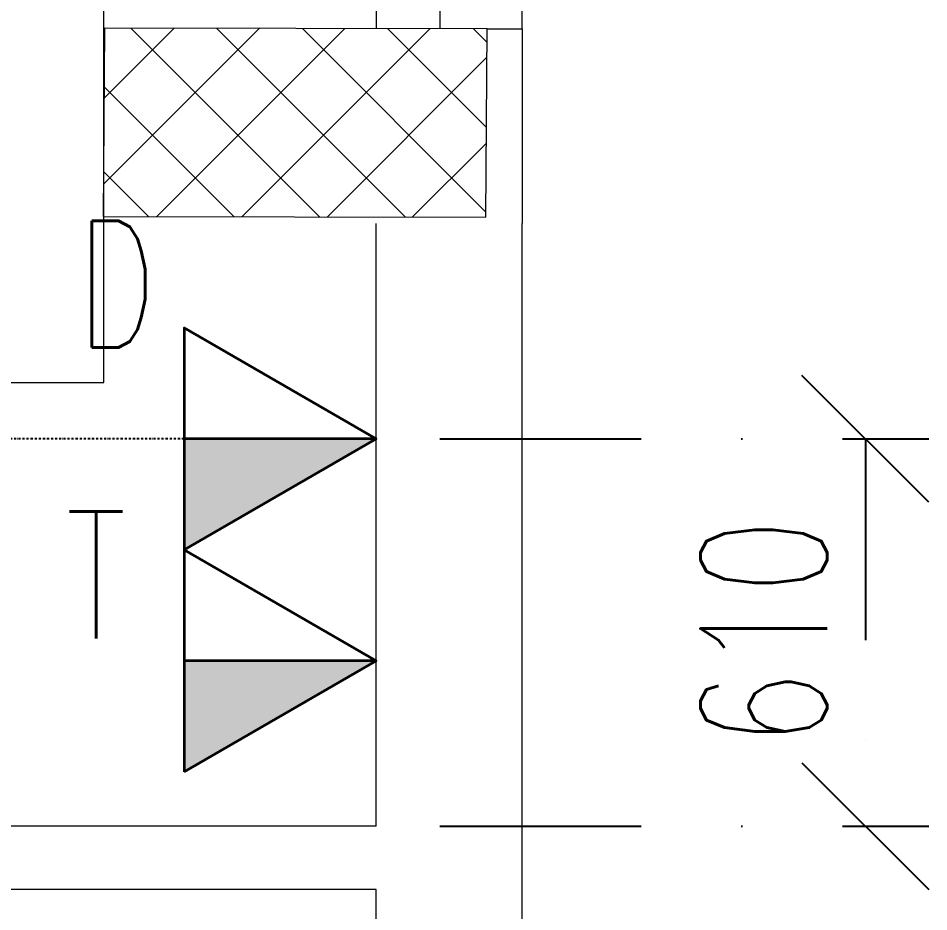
# Model space of a CAD drawing. Header units: inches. Extents: x -12418 to 57169, y -29325 to 19878.
# Drawn here: x 48253 to 49689, y -6982 to -5574 of the extents above; entities that cross this region are included whole.
import ezdxf

# ---------------------------------------------------------------- set-up
doc = ezdxf.new("R2010")
doc.units = ezdxf.units.IN
doc.header["$LTSCALE"] = 25
doc.header["$MEASUREMENT"] = 0
doc.linetypes.add('00-Ground Floor$0$HIDDEN', pattern=[9.525, 6.35, -3.175])
doc.linetypes.add('DASHDOT', pattern=[25.4, 12.7, -6.35, 0, -6.35])
doc.layers.get('0').update_dxf_attribs({"color": 8})
doc.layers.get('Defpoints').update_dxf_attribs({"color": 8})
for name, color, linetype, lineweight in [('00-Ground Floor$0$Aluminum', 251, 'Continuous', 5), ('00-Ground Floor$0$C-HYDR-CTCH', 251, 'Continuous', 5), ('00-Ground Floor$0$Hatch', 254, 'Continuous', 5), ('00-Ground Floor$0$LOADING', 253, 'Continuous', 5), ('00-Ground Floor$0$Proj', 251, 'Continuous', 5), ('00-Ground Floor$0$Walls', 251, 'Continuous', 5), ('E-LITE-CLNG-CNDT', 6, 'DASHDOT', 35), ('T-DATA-CLNG-COND', 51, 'DASHDOT', 25), ('T-DATA-DEVC-TYPE', 2, 'Continuous', 25), ('T-DATA-DIM', 251, 'DASHDOT', 25), ('T-DATA-DIM @ 100', 251, 'DASHDOT', 25), ('T-DATA-WALL @ 100', 33, 'Continuous', 35)]:
    doc.layers.add(name, color=color, linetype=linetype, lineweight=lineweight)
doc.styles.add('DC_Simplex', font='SIMPLEX.shx', dxfattribs={"width": 0.7})
doc.dimstyles.new('DevCad-MM', dxfattribs={"dimscale": 0.01, "dimtxt": 2, "dimasz": 2, "dimexe": 1, "dimexo": 1, "dimgap": 0.6, "dimtad": 1, "dimdec": 0, "dimrnd": 10, "dimzin": 1, "dimdsep": 46, "dimtxsty": 'DC_Simplex', "dimblk1": 'OBLIQUE', "dimblk2": 'OBLIQUE', "dimsah": 1, "dimcen": 3, "dimclrd": 256, "dimclre": 256, "dimclrt": 45, "dimadec": 0, "dimazin": 0, "dimtfac": 1, "dimtdec": 0, "dimtix": 1, "dimtmove": 2, "dimatfit": 2, "dimldrblk": 'OBLIQUE', "dimfxl": 1, "dimtolj": 1, "dimtzin": 0, "dimarcsym": 0})

# ---------------------------------------------------------------- blocks, each defined once
blk = doc.blocks.new('00-Ground Floor$0$GF21043-P')
at = {"color": 0}
for p, q in [((0.8, 0), (0.8, 0.75)), ((-0.8, 0), (0.8, 0))]:
    blk.add_line(p, q, dxfattribs=at)
blk = doc.blocks.new('00-Ground Floor')
at = {"layer": '00-Ground Floor$0$Hatch'}
h = blk.add_hatch(dxfattribs=at)
h.set_pattern_fill('ANSI37', color=256, scale=30)
h.set_pattern_definition([(45, (-1981.42, -13099.68), (-67.35192, 67.35192), []), (135, (-1981.42, -13099.68), (-67.35192, -67.35192), [])])
h.paths.add_polyline_path([(48971.2, 8818.2), (48367.3, 8810.1), (48371.2, 8521.7), (48975.1, 8529.8)])
h.paths.add_polyline_path([(41810.5, 8810.5), (41227, 8805), (41207, 8513.7), (41790.5, 8519.1)])
h.paths.add_polyline_path([(27433.5, 8803.1), (26834.4, 8799), (26828.7, 8506), (27427.8, 8510)])
h.paths.add_polyline_path([(34618.7, 8805.3), (34017.5, 8797.8), (34009.3, 8512.1), (34610.5, 8519.6)])
h.paths.add_polyline_path([(20214.3, 8812.4), (19607.8, 8790.5), (19622.4, 8498), (20228.8, 8519.8)])
h.paths.add_polyline_path([(13477.7, 8802), (12255.7, 8825.9), (12249.3, 8529.8), (13471.3, 8505.8)])
h.paths.add_polyline_path([(13491.8, 1601.9), (12276.8, 1586.2), (12263.3, 1293.7), (13478.3, 1309.4)])
h.paths.add_polyline_path([(13465.7, -5591.3), (12262.6, -5607.3), (12256.9, -5900.3), (13460, -5884.3)])
h.paths.add_polyline_path([(13484.2, -12790), (12287.5, -12801.4), (12290.4, -13095.9), (13487, -13084.4)])
h.paths.add_polyline_path([(5849.2, -12787.9), (5245.6, -12791.6), (5256.3, -13077.1), (5859.8, -13073.4)])
h.paths.add_polyline_path([(5833.8, -5589.9), (5236.9, -5588.3), (5236.8, -5889.5), (5833.6, -5891)])
h.paths.add_polyline_path([(5843.6, 1599.7), (5224.3, 1600.9), (5213.7, 1298), (5833, 1296.7)])
h.paths.add_polyline_path([(5820.3, 8779.1), (5219.7, 8793.5), (5216, 8503.9), (5816.7, 8489.4)])
h.paths.add_polyline_path([(-1378.8, 8777.2), (-1981.4, 8799.9), (-1979.5, 8511.6), (-1376.9, 8488.9)])
h.paths.add_polyline_path([(-1371.1, -5601.1), (-1973.1, -5608.1), (-1969.7, -5899.7), (-1367.7, -5892.7)])
h.paths.add_polyline_path([(-1353.5, -12795.7), (-1951.9, -12796.7), (-1947.1, -13097.4), (-1348.7, -13096.4)])
h.paths.add_polyline_path([(20233.2, -12782.5), (19627.5, -12795.4), (19633.2, -13096.6), (20238.9, -13083.7)])
h.paths.add_polyline_path([(20226.6, -5590), (19632.3, -5607.6), (19634.4, -5904.1), (20228.7, -5886.6)])
h.paths.add_polyline_path([(20217.9, 1618), (19619, 1610.4), (19623, 1310.2), (20221.9, 1317.9)])
h.paths.add_polyline_path([(27418.3, 1602.8), (26816.3, 1607.5), (26820.6, 1315.3), (27422.5, 1310.7)])
h.paths.add_polyline_path([(27422, -5579.9), (26818.1, -5597.5), (26831.6, -5897.5), (27431.7, -5876.5)])
h.paths.add_polyline_path([(27438.1, -12795.9), (26834.3, -12789.3), (26831.9, -13075), (27435.7, -13081.6)])
h.paths.add_polyline_path([(34636.6, -12785.4), (34039.3, -12800), (34048.3, -13099.7), (34645.6, -13085.1)])
h.paths.add_polyline_path([(34629.3, -5597.1), (34028, -5595.2), (34029.2, -5892.4), (34630.4, -5894.3)])
h.paths.add_polyline_path([(34592.8, 1606.7), (34012, 1611.4), (34031.7, 1321.6), (34612.5, 1316.9)])
h.paths.add_polyline_path([(41796.2, 1606), (41198.6, 1619.8), (41200.6, 1327.8), (41798.2, 1314.1)])
h.paths.add_polyline_path([(41797.2, -5592.6), (41228.8, -5600.2), (41230.6, -5894.3), (41799, -5886.7)])
h.paths.add_polyline_path([(41834.3, -12789.7), (41229, -12792.4), (41230.4, -13096.9), (41835.6, -13094.3)])
h.paths.add_polyline_path([(49008.5, -12790.2), (48420.5, -12774.1), (48407.3, -13081.4), (48995.3, -13097.4)])
h.paths.add_polyline_path([(48992.7, -5590.8), (48389.5, -5589.7), (48387.5, -5886.2), (48990.7, -5887.3)])
at = {"layer": '00-Ground Floor$0$Aluminum'}
for p, q in [((48817.9, -4090.8, 0), (48817.9, -5590.8, 0)), ((48917.9, -4090.8, 0), (48917.9, -5590.8, 0))]:
    blk.add_line(p, q, dxfattribs=at)
at = {"layer": '00-Ground Floor$0$C-HYDR-CTCH', "flags": 128}
blk.add_lwpolyline([(48387.5, -5886.2), (48990.7, -5887.3), (48992.7, -5590.8), (48389.5, -5589.7), (48387.5, -5886.2)], dxfattribs=at)
at = {"layer": '00-Ground Floor$0$Proj', "linetype": '00-Ground Floor$0$HIDDEN'}
blk.add_line((49047.9, -5590.8, 0), (49047.9, -4090.8, 0), dxfattribs=at)
at = {"layer": '00-Ground Floor$0$Walls'}
for p, q in [((48992.7, -5590.8), (49047.9, -5590.8, 0)), ((49047.9, -5590.8, 0), (49047.9, -5897.4, 0)), ((48817.9, -6847.4, 0), (48817.9, -5897.4, 0)), ((49047.9, -10097.4, 0), (49047.9, -5897.4, 0)), ((48817.9, -6847.4, 0), (46362.9, -6847.4, 0)), ((48817.9, -6947.4, 0), (46582.9, -6947.4, 0)), ((48817.9, -8747.4, 0), (48817.9, -6947.4, 0))]:
    blk.add_line(p, q, dxfattribs=at)
at = {"layer": '00-Ground Floor$0$LOADING', "extrusion": (-2.24019e-05, -2.34045e-18, 1), "xscale": 1000, "yscale": 1000, "zscale": 1000, "rotation": 359.9999999999999}
blk.add_blockref('00-Ground Floor$0$GF21043-P', (47588.3, -6148.1, -1.1), dxfattribs=at)
blk = doc.blocks.new('*U26')
blk.add_hatch(color=254).paths.add_polyline_path([(-3.031, 1.75), (-3.031, 0), (0, 0)])
blk.add_line((0, 0), (-3.031, 0))
blk.add_lwpolyline([(-3.031, 1.75), (0, 0), (-3.031, -1.75)], close=True)
at = {"layer": 'T-DATA-DEVC-TYPE', "style": 'DC_Simplex', "width": 0.7, "flags": 8}
blk.add_attdef('DC_TYPE', (2.682, 5.634), '', height=2, rotation=360, dxfattribs=at)
blk = doc.blocks.new('_OBLIQUE')
at = {"color": 0, "linetype": 'ByBlock'}
blk.add_line((-0.5, -0.5), (0.5, 0.5), dxfattribs=at)
blk = doc.blocks.new('*D187')
at = {"layer": 'Defpoints', "color": 0, "transparency": 16777216}
for p in [(48817.9, -6236.8, 0), (48817.9, -6847.4, 0), (49589, -6847.4)]:
    blk.add_point(p, dxfattribs=at)
at = {"layer": 'T-DATA-DIM', "lineweight": -2, "transparency": 16777216}
for p, q in [((48917.9, -6236.8), (49689, -6236.8)), ((49589, -6236.8), (49589, -6847.4)), ((48917.9, -6847.4), (49689, -6847.4))]:
    blk.add_line(p, q, dxfattribs=at)
at = {"layer": 'T-DATA-DIM', "lineweight": -2, "transparency": 16777216, "xscale": 200, "yscale": 200, "zscale": 200}
for p, rotation in [((49589, -6236.8), 90), ((49589, -6847.4), 270)]:
    blk.add_blockref('_OBLIQUE', p, dxfattribs=dict(at, rotation=rotation))
at = {"layer": 'T-DATA-DIM', "color": 45, "transparency": 16777216, "insert": (49429, -6542.1), "char_height": 200, "attachment_point": 5, "rotation": 90, "style": 'DC_Simplex'}
blk.add_mtext('\\A1;610', dxfattribs=at)

msp = doc.modelspace()

# ---------------------------------------------------------------- linework, layer by layer
at = {"layer": 'T-DATA-CLNG-COND', "ltscale": 0.01, "elevation": 0}
msp.add_lwpolyline([(48514.8, -6236.9), (48216.4, -6236.9, -0.414214), (48141.4, -6161.9), (48141.4, -2697.4)], format="xyb", dxfattribs=at)

# ---------------------------------------------------------------- block references
at = {"layer": 'E-LITE-CLNG-CNDT'}
msp.add_blockref('00-Ground Floor', (0, 0), dxfattribs=at)
at = {"layer": 'T-DATA-WALL @ 100'}
ref = msp.add_blockref('*U26', (48817.9, -6236.8, 0), dxfattribs=dict(at, xscale=-100, yscale=100, zscale=100, rotation=180))
ref.add_attrib('DC_TYPE', 'D', (48345.4, -6093.1), dxfattribs={"layer": 'T-DATA-DEVC-TYPE', "height": 200, "style": 'DC_Simplex', "width": 0.7, "flags": 8})
ref = msp.add_blockref('*U26', (48817.9, -6586.8, 0), dxfattribs=dict(at, xscale=-100, yscale=100, zscale=100, rotation=180))
ref.add_attrib('DC_TYPE', 'T', (48328, -6551.5, 0), dxfattribs={"layer": 'T-DATA-DEVC-TYPE', "height": 200, "style": 'DC_Simplex', "width": 0.7, "flags": 8})

# ---------------------------------------------------------------- dimensions: what is measured, and where the dimension line sits
at = {"layer": 'T-DATA-DIM @ 100'}
dim = msp.add_linear_dim(base=(49589, -6847.4), p1=(48817.9, -6236.8, 0), p2=(48817.9, -6847.4, 0), angle=90, dimstyle='DevCad-MM', override={"dimscale": 100, "dimtix": 1, "dimtofl": 1, "dimtmove": 2, "dimatfit": 2}, dxfattribs=at)
dim.commit()
dim.dimension.update_dxf_attribs({"geometry": '*D187', "text_midpoint": (49429, -6542.1)})

doc.saveas('drawing.dxf')
